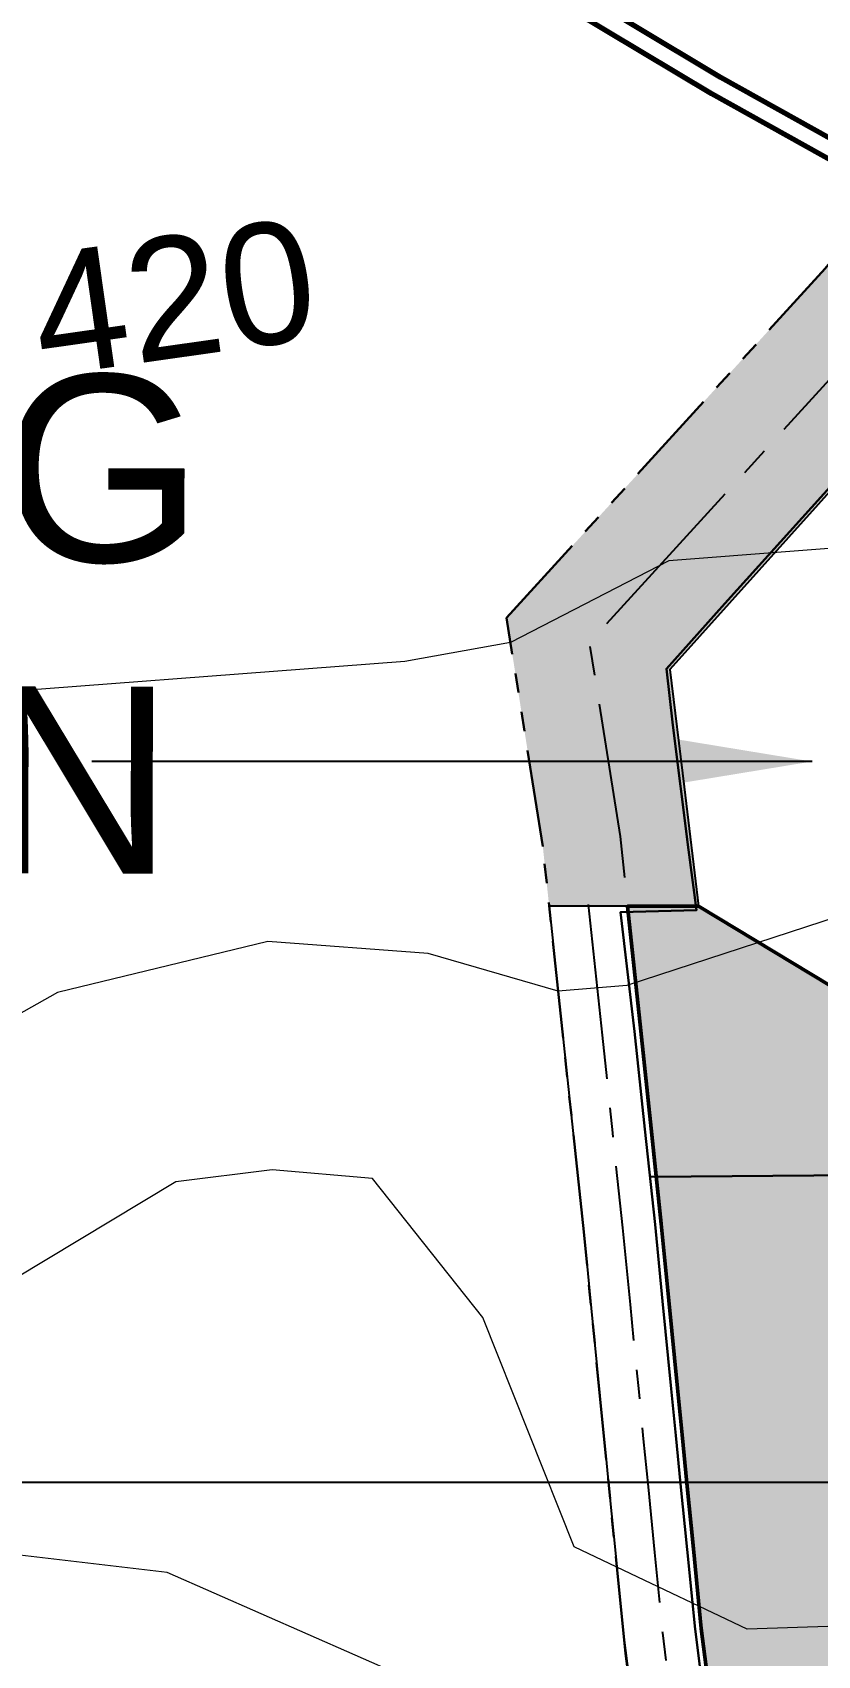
# Model space of a CAD drawing. Header units: metres. Extents: x 32505 to 230200, y 224018 to 1564544.
# Drawn here: x 223352 to 223604, y 1553644 to 1554165 of the extents above; entities that cross this region are included whole.
import ezdxf

# ---------------------------------------------------------------- set-up
doc = ezdxf.new("R2010")
doc.units = ezdxf.units.M
doc.linetypes.add('CENTER2', pattern=[1.125, 0.75, -0.125, 0.125, -0.125])
doc.linetypes.add('PHANTOM2', pattern=[1.25, 0.625, -0.125, 0.125, -0.125, 0.125, -0.125])
for name, color, linetype, lineweight in [('10 M CONTOUR', 8, 'Continuous', 9), ('2 M CONTOUR', 254, 'Continuous', 9), ('STREAM', 141, 'Continuous', 0)]:
    doc.layers.add(name, color=color, linetype=linetype, lineweight=lineweight)
for name, color, linetype in [('220 KV POWER LINE', 1, 'Continuous'), ('CONTEXT', 44, 'Continuous'), ('G_B.T. ROAD', 1, 'Continuous'), ('GRID', 7, 'Continuous'), ('name power lines', 1, 'Continuous'), ('road', 10, 'Continuous'), ('VILLAGE BOUNDARY', 6, 'Continuous')]:
    doc.layers.add(name, color=color, linetype=linetype)
doc.styles.get("Standard").update_dxf_attribs({"font": 'arial.ttf'})
doc.dimstyles.get("Standard").update_dxf_attribs({"dimtxt": 0.18, "dimasz": 0.18, "dimexe": 0.18, "dimexo": 0.0625, "dimgap": 0.09, "dimtad": 0, "dimtih": 1, "dimtoh": 1, "dimdec": 4, "dimzin": 0, "dimdsep": 46, "dimtxsty": 'Standard', "dimcen": 0.09, "dimadec": 0, "dimazin": 0, "dimtfac": 1, "dimtdec": 4, "dimtofl": 0, "dimtmove": 0, "dimatfit": 3, "dimfxl": 1, "dimtolj": 1, "dimtzin": 0, "dimarcsym": 0})

msp = doc.modelspace()

# ---------------------------------------------------------------- hatches: boundary and pattern name
at = {"true_color": 0xb4e0ae}
h = msp.add_hatch(color=9, dxfattribs=at)
h.dxf.hatch_style = 1
h.paths.add_polyline_path([(223865.73, 1553630.83), (223863.75, 1553644.39), (223772.22, 1553647.63), (223790.21, 1553727.93), (223795.74, 1553746.1), (223565.98, 1553884.74), (223543.22, 1553884.74), (223547.47, 1553844.72), (223550.79, 1553813.39), (223554.03, 1553782.85), (223556.46, 1553758.23), (223559.23, 1553730.16), (223560.72, 1553715.13), (223562.24, 1553699.69), (223564.32, 1553678.63), (223566.85, 1553653.02), (223570.63, 1553623.33), (223574.36, 1553595.4), (223577.95, 1553569.18), (223581.89, 1553542.29), (223586.87, 1553508.37), (223590.64, 1553482.65), (223594.97, 1553453.16), (223596.91, 1553439.81), (223626.46, 1553439.81), (223797.4, 1553439.81), (223810.42, 1553493.37), (223782.88, 1553514.34), (223810.59, 1553561.35)])
at = {"layer": 'STREAM'}
h = msp.add_hatch(color=8, dxfattribs=at)
h.dxf.hatch_style = 1
edge = h.paths.add_edge_path()
edge.add_line((224054.65, 1554473.71), (224202.53, 1554618.17))
edge.add_line((224202.53, 1554618.17), (224238.06, 1554652.41))
edge.add_line((224238.06, 1554652.41), (224295.17, 1554716.48))
edge.add_line((224295.17, 1554716.48), (224345.62, 1554786.28))
edge.add_line((224345.62, 1554786.28), (224378.38, 1554831.61))
edge.add_line((224378.38, 1554831.61), (224436.81, 1554912.23))
edge.add_line((224436.81, 1554912.23), (224478.51, 1554988.98))
edge.add_arc((224416.22, 1555004.64), 64.23, 345.8869, 401.1098)
edge.add_arc((224479.68, 1555060.03), 20, 204.3949, 221.1098, ccw=False)
edge.add_line((224461.47, 1555051.76), (224387.74, 1555214.34))
edge.add_line((224387.74, 1555214.34), (224373.87, 1555208.59))
edge.add_line((224373.87, 1555208.59), (224449.98, 1555040.77))
edge.add_line((224449.98, 1555040.77), (224414.96, 1554975.03))
edge.add_line((224414.96, 1554975.03), (224394.7, 1554939.33))
edge.add_line((224394.7, 1554939.33), (224354.04, 1554883.3))
edge.add_line((224354.04, 1554883.3), (224256.14, 1554747.84))
edge.add_line((224256.14, 1554747.84), (224202, 1554687.1))
edge.add_line((224202, 1554687.1), (224064.93, 1554554.99))
edge.add_line((224064.93, 1554554.99), (224031.09, 1554521.35))
edge.add_line((224031.09, 1554521.35), (223853.78, 1554336.86))
edge.add_line((223853.78, 1554336.86), (223756.69, 1554237.91))
edge.add_line((223756.69, 1554237.91), (223623.6, 1554109.86))
edge.add_line((223623.6, 1554109.86), (223606.57, 1554089.28))
edge.add_line((223606.57, 1554089.28), (223504.42, 1553977.2))
edge.add_line((223504.42, 1553977.2), (223516.05, 1553903.86))
edge.add_line((223516.05, 1553903.86), (223518.08, 1553884.74))
edge.add_line((223518.08, 1553884.74), (223565.98, 1553884.74))
edge.add_line((223565.98, 1553884.74), (223561.35, 1553922.99))
edge.add_line((223561.35, 1553922.99), (223556.78, 1553960.67))
edge.add_line((223556.78, 1553960.67), (223651.87, 1554066.51))
edge.add_line((223651.87, 1554066.51), (223688.64, 1554102.84))
edge.add_line((223688.64, 1554102.84), (223688.51, 1554102.92))
edge.add_line((223688.51, 1554102.92), (223791.88, 1554202.38))
edge.add_line((223791.88, 1554202.38), (223841.54, 1554252.99))
edge.add_line((223841.54, 1554252.99), (223889.65, 1554302.03))
edge.add_line((223889.65, 1554302.03), (224054.65, 1554473.71))
h = msp.add_hatch(dxfattribs=at)
h.set_pattern_fill('ANGLE', color=256, scale=300)
h.set_pattern_definition([(0, (0, 0), (0, 2095.5), [1524, -571.5]), (90, (0, 0), (-2095.5, 1e-13), [1524, -571.5])])
h.paths.add_polyline_path([(223899.82, 1553916.33), (223651.87, 1554066.51), (223556.78, 1553960.67), (223561.35, 1553922.99), (223565.98, 1553884.74), (223839.89, 1553719.46)])

# ---------------------------------------------------------------- linework, layer by layer
msp.add_line((223565.98, 1553884.74), (223518.08, 1553884.74))
at = {"color": 251, "linetype": 'CENTER2', "ltscale": 75, "flags": 128}
msp.add_lwpolyline([(224485.11, 1553423.95), (224249.76, 1553659.83), (224171.86, 1553736.1), (224152.36, 1553757.24), (224095.99, 1553805.43), (224072.19, 1553829.21), (223995.12, 1553875.29), (223910.76, 1553928.42), (223849.27, 1553967.33), (223849.29, 1553968.23), (223799.42, 1553998.21), (223663.93, 1554074.77), (223657.94, 1554078.16), (223638.7, 1554088.89), (223625.45, 1554072.88), (223530.99, 1553969.24), (223540.84, 1553907.14), (223543.22, 1553884.74)], dxfattribs=at)
at = {"color": 242, "elevation": -0.03}
msp.add_lwpolyline([(223855.81, 1553943.45), (223651.87, 1554066.51), (223556.78, 1553960.67), (223561.35, 1553922.99), (223565.98, 1553884.74), (223795.74, 1553746.1)], close=True, dxfattribs=at)
at = {"flags": 128}
msp.add_lwpolyline([(223518.08, 1553884.74), (223522.61, 1553842.08), (223525.93, 1553810.75), (223529.16, 1553780.3), (223531.58, 1553755.77), (223534.35, 1553727.71), (223535.84, 1553712.67), (223535.84, 1553712.67), (223537.36, 1553697.23), (223539.44, 1553676.18), (223542, 1553650.21), (223545.84, 1553620.1)], dxfattribs=at)
at = {"color": 7, "linetype": 'CENTER2', "ltscale": 75, "flags": 128}
msp.add_lwpolyline([(223530.59, 1553885.27), (223535.04, 1553843.4), (223538.36, 1553812.07), (223541.6, 1553781.58), (223544.02, 1553757), (223546.79, 1553728.93), (223548.28, 1553713.9), (223549.8, 1553698.46), (223551.88, 1553677.41), (223554.42, 1553651.61), (223558.24, 1553621.72), (223561.97, 1553593.73), (223565.57, 1553567.42), (223569.52, 1553540.47), (223574.5, 1553506.55), (223578.28, 1553480.83), (223582.6, 1553451.35), (223589.4, 1553404.68), (223590.26, 1553398.58), (223593.05, 1553378.82), (223597.59, 1553346.75), (223600.07, 1553329.22), (223602.54, 1553311.76), (223607.7, 1553275.28), (223610.06, 1553247.49), (223611.02, 1553236.09), (223614.31, 1553197.31), (223617.03, 1553168.56), (223619.51, 1553142.26), (223623.74, 1553097.55), (223627.11, 1553061.96), (223631.27, 1553016.89), (223634.67, 1552980.08), (223637.13, 1552953.49), (223639.04, 1552932.85), (223642.74, 1552898.12), (223644.6, 1552882.06), (223646.91, 1552857.77), (223649.54, 1552828.38), (223653.07, 1552788.91), (223655.14, 1552765.8), (223657.47, 1552739.83), (223659.88, 1552712.84), (223662.49, 1552683.72), (223666.92, 1552637.62), (223669.72, 1552611.45), (223672.39, 1552586.47), (223674.41, 1552567.63), (223678.29, 1552527.92), (223680.72, 1552502.96), (223682.73, 1552482.4), (223684.3, 1552466.32), (223685.58, 1552453.23), (223683.83, 1552439.33), (223681.05, 1552417.1), (223678.22, 1552394.53), (223673.88, 1552358.7), (223670.7, 1552331.96), (223667.84, 1552307.85), (223664.29, 1552278.05), (223660.14, 1552243.11), (223657.67, 1552222.32), (223653.98, 1552191.24)], dxfattribs=at)
at = {"layer": '10 M CONTOUR', "color": 7, "flags": 128}
msp.add_lwpolyline([(223547.47, 1553844.72), (223550.79, 1553813.39), (223554.03, 1553782.85), (223556.46, 1553758.23), (223559.23, 1553730.16), (223560.72, 1553715.13), (223562.24, 1553699.69), (223564.32, 1553678.63), (223566.85, 1553653.02), (223570.63, 1553623.33), (223574.36, 1553595.4), (223577.95, 1553569.18), (223581.89, 1553542.29), (223586.87, 1553508.37), (223590.64, 1553482.65), (223594.97, 1553453.16), (223601.77, 1553406.46), (223602.64, 1553400.33), (223605.43, 1553380.57), (223609.97, 1553348.5), (223612.45, 1553330.98), (223614.92, 1553313.51), (223620.13, 1553276.68)], dxfattribs=at)
at = {"layer": '2 M CONTOUR', "elevation": 426}
msp.add_lwpolyline([(223539.78, 1553672.74), (223526.06, 1553679.29), (223496.85, 1553752.76), (223461.4, 1553797.35), (223429.3, 1553800.23), (223398.35, 1553796.36), (223326.04, 1553752.76), (223311.43, 1553747.48), (223011.56, 1553652.37), (223000, 1553656.91)], dxfattribs=at)
at = {"layer": '2 M CONTOUR'}
for points in [[(224004.52, 1554394.56, 422), (223901.47, 1554384.96, 422), (223834.55, 1554313.9, 422), (223815.19, 1554241.83, 422), (223852.49, 1554021.34, 422), (223817.17, 1553944.65, 422), (223783.21, 1553921.16, 422), (223739.89, 1553931.27, 422), (223674.7, 1553988.53, 422), (223635.47, 1554001.63, 422), (223556.48, 1553995.51, 422), (223505.66, 1553969.37, 422)], [(223991, 1554336.75, 424), (223910.73, 1554323.78, 424), (223863.75, 1554255.93, 424), (223853.32, 1554158.78, 424), (223909.96, 1553979.7, 424), (223898.73, 1553933.9, 424), (223854.78, 1553894.15, 424), (223806.22, 1553877.21, 424), (223718.72, 1553860.57, 424), (223615.96, 1553883.19, 424), (223543, 1553859.28, 424), (223520.98, 1553857.44, 424)], [(224006.64, 1554281.95, 426), (223980.24, 1554289.48, 426), (223936.07, 1554273.28, 426), (223905.56, 1554239.52, 426), (223898.67, 1554203.44, 426), (223898.59, 1554165.35, 426), (223928.1, 1554080.45, 426), (223949.62, 1554026.49, 426), (223959.99, 1553980.88, 426), (223945.22, 1553919.74, 426), (223906.75, 1553860.26, 426), (223776.64, 1553817.81, 426), (223725.3, 1553785.22, 426), (223623.63, 1553654.19, 426), (223581.55, 1553652.8, 426), (223539.78, 1553672.74, 426)], [(223505.66, 1553969.37, 422), (223471.76, 1553963.22, 422), (223314.4, 1553951.22, 422), (223283.48, 1553971.28, 422), (223264.94, 1554002.85, 422), (223248.93, 1554137.45, 422), (223210.94, 1554154.71, 422), (223187.19, 1554142.85, 422), (223158.13, 1554103.58, 422), (223154.67, 1554062.02, 422), (223194.57, 1553969.42, 422), (223187.16, 1553927.76, 422), (223161.19, 1553859.25, 422), (223093.95, 1553807.41, 422), (223017.92, 1553822.06, 422), (223000, 1553834.51, 422)], [(223520.98, 1553857.44, 424), (223479.3, 1553869.57, 424), (223427.85, 1553873.38, 424), (223360.44, 1553857.1, 424), (223219.55, 1553777.64, 424), (223056.73, 1553729.09, 424), (223000, 1553743.44, 424)], [(223547.39, 1553608.49, 428), (223501.04, 1553624.61, 428), (223395.61, 1553671.03, 428), (223326.44, 1553679.16, 428), (223208.08, 1553669.08, 428), (223111.3, 1553628.5, 428), (223040.61, 1553588.74, 428), (223000, 1553588.32, 428)]]:
    msp.add_polyline3d(points, dxfattribs=at)
at = {"layer": 'G_B.T. ROAD', "color": 253, "lineweight": 70}
for points in [[(223517, 1554184.33), (223573.06, 1554150.69), (223668.71, 1554097.34), (223810.5, 1554017.22), (223920.54, 1553951.08), (224031.47, 1553882.15), (224080.1, 1553846.69), (224134.13, 1553791.98), (224223.94, 1553701.74), (224328.3, 1553595.96)], [(223514, 1554179.14), (223570.12, 1554145.46), (223665.77, 1554092.11), (223807.48, 1554012.03), (223917.41, 1553945.96), (224028.11, 1553877.17), (224076.18, 1553842.13), (224129.86, 1553787.76), (224219.67, 1553697.52), (224325.12, 1553590.63), (224354.33, 1553557.33), (224449.71, 1553459.73), (224534.39, 1553374.11), (224569.63, 1553338.48), (224647.29, 1553260.75), (224684.01, 1553223.25), (224730.63, 1553181.46), (224767.58, 1553152.33), (224856.81, 1553103.05), (224924.58, 1553068.15), (224944.75, 1553064.28), (225070.16, 1553049.87), (225213.35, 1553033.44), (225294.89, 1553023.99)]]:
    msp.add_lwpolyline(points, dxfattribs=at)
at = {"layer": 'G_B.T. ROAD', "color": 8, "lineweight": 70}
msp.add_lwpolyline([(223514, 1554179.14), (223570.12, 1554145.46), (223665.77, 1554092.11), (223807.48, 1554012.03), (223917.41, 1553945.96), (224028.11, 1553877.17), (224076.18, 1553842.13), (224129.86, 1553787.76), (224219.67, 1553697.52), (224325.12, 1553590.63), (224354.33, 1553557.33), (224449.71, 1553459.73), (224534.39, 1553374.11), (224569.63, 1553338.48), (224647.29, 1553260.75), (224684.01, 1553223.25), (224730.63, 1553181.46), (224767.58, 1553152.33), (224856.81, 1553103.05), (224924.58, 1553068.15), (224944.75, 1553064.28), (225070.16, 1553049.87), (225213.35, 1553033.44), (225294.89, 1553023.99)], dxfattribs=at)
at = {"layer": 'G_B.T. ROAD', "color": 1, "lineweight": 50}
msp.add_lwpolyline([(223865.73, 1553630.83), (223863.75, 1553644.39), (223772.22, 1553647.63), (223790.21, 1553727.93), (223795.74, 1553746.1), (223565.98, 1553884.74), (223543.22, 1553884.74), (223547.47, 1553844.72), (223550.79, 1553813.39), (223554.03, 1553782.85), (223556.46, 1553758.23), (223559.23, 1553730.16), (223560.72, 1553715.13), (223562.24, 1553699.69), (223564.32, 1553678.63), (223566.85, 1553653.02), (223570.63, 1553623.33)], dxfattribs=at)
at = {"layer": 'GRID', "color": 254, "linetype": 'Continuous'}
msp.add_line((223000, 1553700), (230000, 1553700), dxfattribs=at)
at = {"layer": 'road', "color": 4, "lineweight": 30}
msp.add_lwpolyline([(223782.58, 1554195.32), (223696.72, 1554113.85), (223651.78, 1554068.35), (223613.09, 1554024.73), (223574.38, 1553981.88), (223555.7, 1553960.89), (223557.71, 1553942.78), (223562.74, 1553902.81), (223565.37, 1553883.51), (223541.01, 1553882.85), (223545.48, 1553844.5), (223548.8, 1553813.18), (223552.04, 1553782.65), (223554.47, 1553758.03), (223557.24, 1553729.97), (223558.73, 1553714.93), (223560.25, 1553699.49), (223562.33, 1553678.44), (223564.86, 1553652.79), (223568.65, 1553623.07)], dxfattribs=at)
at = {"layer": 'STREAM', "lineweight": 30}
msp.add_line((223651.21, 1553798.77), (223550.42, 1553797.91), dxfattribs=at)
at = {"layer": 'VILLAGE BOUNDARY', "linetype": 'PHANTOM2', "lineweight": 30, "ltscale": 50}
msp.add_lwpolyline([(223595.28, 1553273.87), (223575.58, 1553413.1), (223552.21, 1553572.37), (223542.51, 1553645.04), (223529.16, 1553780.3), (223516.05, 1553903.86), (223504.42, 1553977.2), (223606.57, 1554089.28), (223623.6, 1554109.86), (223756.69, 1554237.91), (223853.78, 1554336.86), (224031.09, 1554521.35), (224064.93, 1554554.99), (224202, 1554687.1), (224256.14, 1554747.84), (224354.04, 1554883.3), (224394.7, 1554939.33), (224414.96, 1554975.03), (224449.98, 1555040.77), (224609.39, 1555106.81), (224869.48, 1555214.57), (225042.1, 1555289.57), (225251.44, 1555046.66), (225349.65, 1555275.07)], dxfattribs=at)

# ---------------------------------------------------------------- texts
at = {"color": 17, "char_height": 60, "attachment_point": 5, "rotation": 359.849}
for s, insert, width in [('\\A1;{\\C1;POOLING \\PSTATION 3 }', (223216.2, 1553925.17, -474), 0.9674), ('\\A1;{\\C1;22\\PACRE}', (223692.46, 1553642.3, -42), 59.4471)]:
    msp.add_mtext(s, dxfattribs=dict(at, insert=insert, width=width))
at = {"layer": '220 KV POWER LINE', "color": 7, "linetype": 'Continuous', "lineweight": 9}
msp.add_text('TO NP KUNTA / KADIRI (SH-34)', height=50, rotation=329.0285, dxfattribs=at).set_placement((223013.4, 1554568.59, -9.43))
at = {"layer": 'CONTEXT', "linetype": 'Continuous'}
msp.add_text('420', height=39, rotation=8.0664, dxfattribs=at).set_placement((223355.41, 1554054.49, 420))

# ---------------------------------------------------------------- leaders
at = {"layer": 'name power lines', "color": 7, "linetype": 'Continuous', "lineweight": 9, "ltscale": 50}
msp.add_leader([(223602.37, 1553931.16), (223371.39, 1553931.16)], dimstyle='Standard', override={"dimtxt": 24, "dimasz": 75}, dxfattribs=at)

doc.saveas('drawing.dxf')
